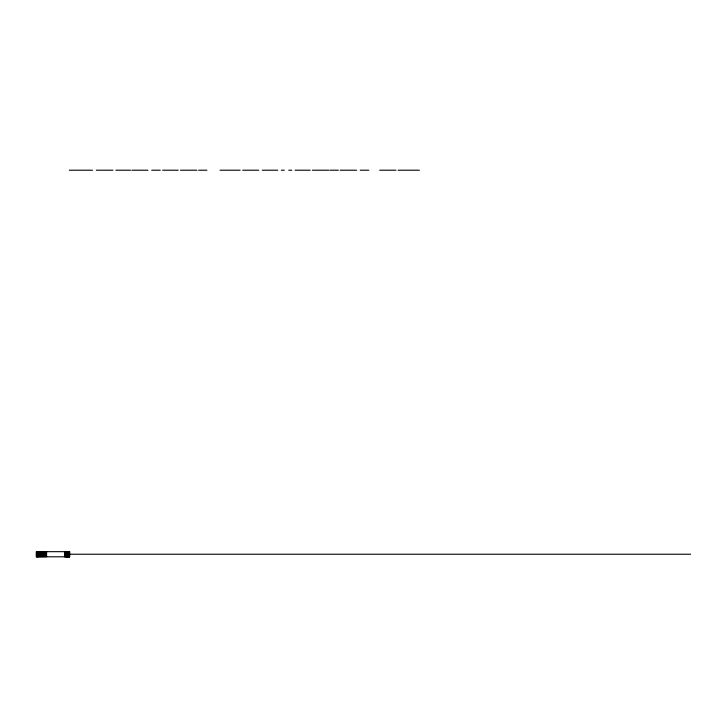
<?xml version="1.0" encoding="UTF-8"?>
<svg xmlns="http://www.w3.org/2000/svg" width="727" height="727" viewBox="0 0 727 727"><rect width="100%" height="100%" fill="white"/><g stroke="black" fill="none" stroke-linecap="round" stroke-linejoin="round"><path stroke-width="1.09" d="M69.265 170.209L92.502 170.209M96.282 170.209L113.003 170.209M115.838 170.209L130.496 170.209M131.814 170.209L147.954 170.209M151.689 170.209L160.285 170.209M162.63 170.209L178.197 170.209M180.45 170.209L196.926 170.209M198.653 170.209L206.877 170.209M220.027 170.209L240.164 170.209M242.654 170.209L258.794 170.209M262.211 170.209L277.778 170.209M281.322 170.209L284.293 170.209M288.755 170.209L291.772 170.209M295.053 170.209L310.193 170.209M312.337 170.209L329.049 170.209M330.158 170.209L338.382 170.209M340.145 170.209L356.612 170.209M360.228 170.209L368.825 170.209M379.667 170.209L396.006 170.209M398.105 170.209L419.397 170.209M68.883 554.228L690.65 554.228M69.547 551.666L69.547 556.791M69.419 551.666L69.419 556.791M69.247 551.666L69.247 556.791M69.029 551.666L69.029 556.791M68.765 551.666L68.765 556.791M68.474 551.666L68.474 556.791M68.156 551.666L68.156 556.791M67.811 551.666L67.811 556.791M67.457 551.666L67.457 556.791M67.093 551.666L67.093 556.791M66.984 551.666L66.984 556.791M66.857 551.666L66.857 556.791M66.684 551.666L66.684 556.791M66.466 551.666L66.466 556.791M66.202 551.666L66.202 556.791M65.912 551.666L65.912 556.791M65.594 551.666L65.594 556.791M65.248 551.666L65.248 556.791M64.894 551.666L64.894 556.791M64.53 551.666L64.53 556.791M46.601 551.666L46.601 556.791M45.865 551.666L45.865 556.791M45.138 551.666L45.138 556.791M44.42 551.666L44.42 556.791M43.711 551.666L43.711 556.791M43.02 551.666L43.02 556.791M42.339 551.666L42.339 556.791M41.684 551.666L41.684 556.791M41.057 551.666L41.057 556.791M40.458 551.666L40.458 556.791M39.885 551.666L39.885 556.791M39.349 551.666L39.349 556.791M38.849 551.666L38.849 556.791M38.395 551.666L38.395 556.791M37.977 551.666L37.977 556.791M37.604 551.666L37.604 556.791M37.277 551.666L37.277 556.791M36.995 551.666L36.995 556.791M36.768 551.666L36.768 556.791M36.45 551.666L36.45 556.791M69.656 551.666L36.35 551.666L36.35 556.791L69.656 556.791L69.628 551.666"/></g></svg>
